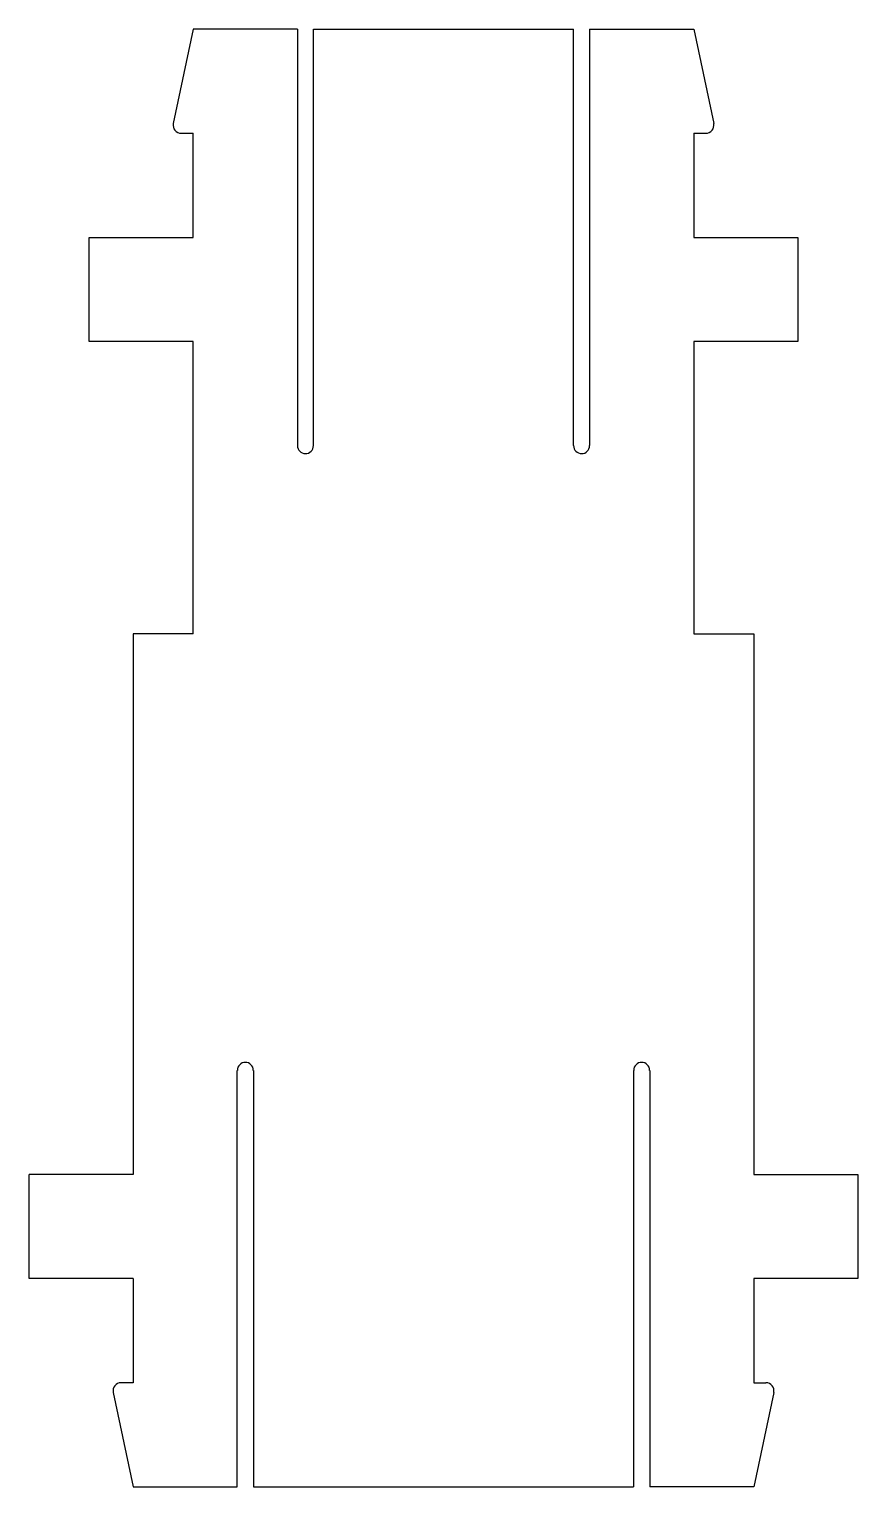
# Model space of a CAD drawing. Header units: millimetres. Extents: x -10.3 to 10.3, y -33.8 to 2.6.
import ezdxf

# ---------------------------------------------------------------- set-up
doc = ezdxf.new("R2010")
doc.units = ezdxf.units.MM
doc.layers.add('Shape2DView003', color=7, linetype='CONTINUOUS')

msp = doc.modelspace()

# ---------------------------------------------------------------- linework, layer by layer
at = {"layer": 'Shape2DView003'}
for p, q in [((-6.25, 2.6), (-6.75, 0.241)), ((-3.65, 2.6), (-6.25, 2.6)), ((-3.65, 2.6), (-3.65, -7.8)), ((-3.25, 2.6), (3.25, 2.6)), ((-3.25, -7.8), (-3.25, 2.6)), ((3.25, -7.8), (3.25, 2.6)), ((3.65, 2.6), (6.25, 2.6)), ((3.65, 2.6), (3.65, -7.8)), ((6.25, 2.6), (6.75, 0.241)), ((-6.554, 0), (-6.25, 0)), ((-6.25, -2.6), (-6.25, 0)), ((6.25, 0), (6.25, -2.6)), ((6.25, 0), (6.554, 0)), ((-8.85, -2.6), (-6.25, -2.6)), ((-8.85, -5.2), (-8.85, -2.6)), ((6.25, -2.6), (8.85, -2.6)), ((8.85, -2.6), (8.85, -5.2)), ((-6.25, -5.2), (-8.85, -5.2)), ((-6.25, -12.5), (-6.25, -5.2)), ((8.85, -5.2), (6.25, -5.2)), ((6.25, -5.2), (6.25, -12.5)), ((-6.25, -12.5), (-7.75, -12.5)), ((-7.75, -12.5), (-7.75, -26)), ((6.25, -12.5), (7.75, -12.5)), ((7.75, -12.5), (7.75, -26)), ((-5.15, -33.8), (-5.15, -23.4)), ((-4.75, -23.4), (-4.75, -33.8)), ((4.75, -23.4), (4.75, -33.8)), ((5.15, -23.4), (5.15, -33.8)), ((-7.75, -26), (-10.35, -26)), ((-10.35, -28.6), (-10.35, -26)), ((7.75, -26), (10.35, -26)), ((10.35, -26), (10.35, -28.6)), ((-7.75, -28.6), (-10.35, -28.6)), ((-7.75, -28.6), (-7.75, -31.2)), ((7.75, -28.6), (7.75, -31.2)), ((10.35, -28.6), (7.75, -28.6)), ((-7.75, -31.2), (-8.054, -31.2)), ((7.75, -31.2), (8.054, -31.2)), ((-8.25, -31.442), (-7.75, -33.8)), ((8.25, -31.442), (7.75, -33.8)), ((-7.75, -33.8), (-5.15, -33.8)), ((-4.75, -33.8), (4.75, -33.8)), ((7.75, -33.8), (5.15, -33.8))]:
    msp.add_line(p, q, dxfattribs=at)
for centre, major_axis, start_param, end_param in [((-6.554, 0.2), (0.115, -0.163), -2.39518, -0.61548), ((6.554, 0.2), (0.115, -0.163), -0.61548, -5.11896), ((-3.45, -7.8), (-0.115, 0.163), 0.955317, 2.52611), ((-3.45, -7.8), (-0.115, 0.163), 2.52611, 4.09691), ((3.45, -7.8), (-0.115, 0.163), 0.955317, 2.52611), ((3.45, -7.8), (-0.115, 0.163), 2.52611, 4.09691), ((-4.95, -23.4), (-0.115, 0.163), 5.66771, 0.955317), ((-4.95, -23.4), (-0.115, 0.163), 4.09691, 5.66771), ((4.95, -23.4), (-0.115, 0.163), 5.66771, 0.955317), ((4.95, -23.4), (-0.115, 0.163), 4.09691, 5.66771), ((-8.054, -31.4), (0.115, -0.163), -3.75707, -1.97737), ((8.054, -31.4), (0.115, -0.163), -5.53677, -3.75707)]:
    msp.add_ellipse(centre, major_axis=major_axis, ratio=1, start_param=start_param, end_param=end_param, dxfattribs=at)

doc.saveas('drawing.dxf')
